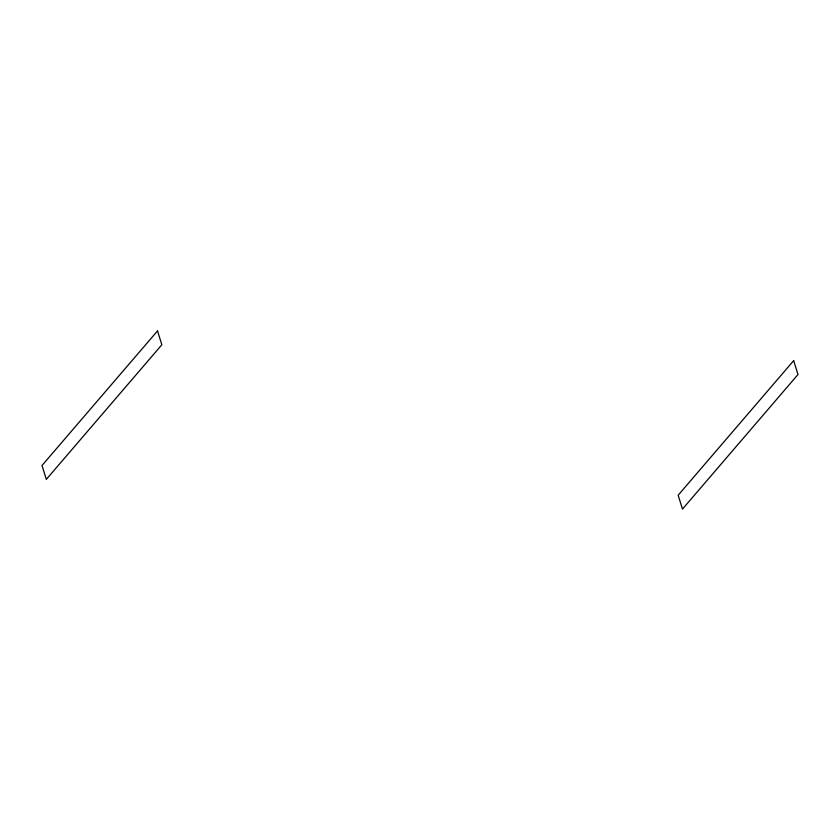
<?xml version="1.0" encoding="UTF-8"?>
<svg xmlns="http://www.w3.org/2000/svg" width="840" height="840" viewBox="0 0 840 840"><rect width="100%" height="100%" fill="white"/><g stroke="black" fill="none" stroke-linecap="round" stroke-linejoin="round"><path stroke-width="1.26" d="M157.521 330.897L42 465.497L46.326 479.367L161.837 344.778L157.521 330.897M793.674 360.633L678.163 495.222L682.479 509.103L798 374.504L793.674 360.633"/></g></svg>
